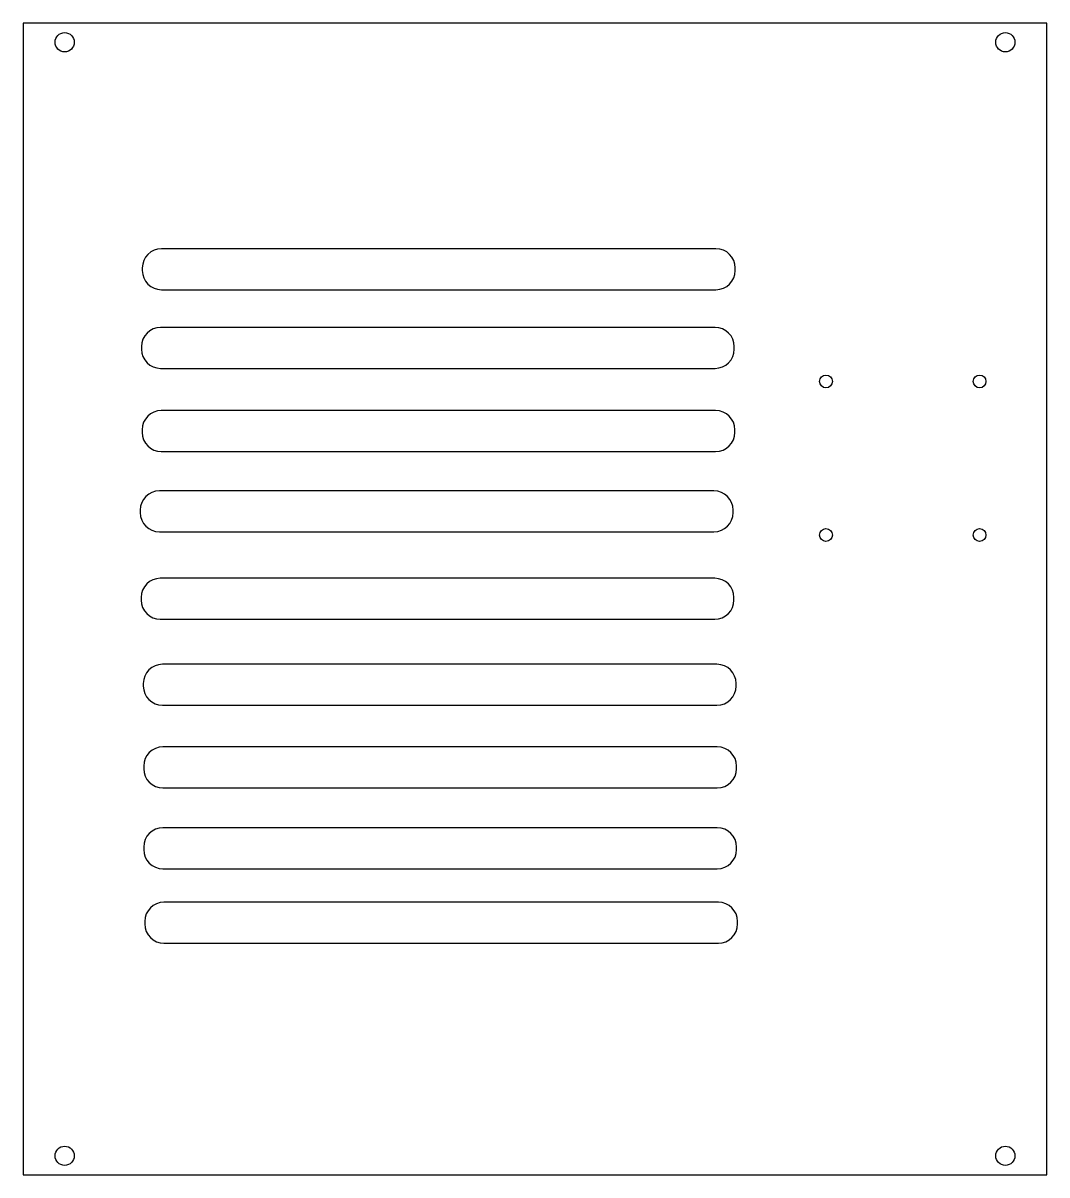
# Model space of a CAD drawing. Header units: millimetres. Extents: x 2510 to 2670, y -81 to 99.
import ezdxf

# ---------------------------------------------------------------- set-up
doc = ezdxf.new("R2010")
doc.units = ezdxf.units.MM

msp = doc.modelspace()

# ---------------------------------------------------------------- linework, layer by layer
at = {"color": 7, "linetype": 'Continuous', "lineweight": 25}
for p, q in [((2670.07, 99.17), (2510.07, 99.17)), ((2510.07, 99.17), (2510.07, -80.83)), ((2670.07, -80.83), (2670.07, 99.17)), ((2618.35, 63.91), (2531.71, 63.91)), ((2528.71, 60.91), (2528.71, 60.51)), ((2621.35, 60.51), (2621.35, 60.91)), ((2531.71, 57.51), (2618.35, 57.51)), ((2618.21, 51.61), (2531.57, 51.61)), ((2528.57, 48.61), (2528.57, 48.21)), ((2621.21, 48.21), (2621.21, 48.61)), ((2531.57, 45.21), (2618.21, 45.21)), ((2618.3, 38.62), (2531.67, 38.62)), ((2528.67, 35.62), (2528.67, 35.21)), ((2621.3, 35.21), (2621.3, 35.62)), ((2531.67, 32.21), (2618.3, 32.21)), ((2618.02, 26.07), (2531.38, 26.07)), ((2528.38, 23.07), (2528.38, 22.67)), ((2621.02, 22.67), (2621.02, 23.07)), ((2531.38, 19.67), (2618.02, 19.67)), ((2618.16, 12.41), (2531.52, 12.41)), ((2528.52, 9.41), (2528.52, 9.01)), ((2621.16, 9.01), (2621.16, 9.41)), ((2531.52, 6.01), (2618.16, 6.01)), ((2618.5, -1.03), (2531.86, -1.03)), ((2528.86, -4.03), (2528.86, -4.43)), ((2621.5, -4.43), (2621.5, -4.03)), ((2531.86, -7.43), (2618.5, -7.43)), ((2618.56, -13.94), (2531.92, -13.94)), ((2528.92, -16.94), (2528.92, -17.34)), ((2621.56, -17.34), (2621.56, -16.94)), ((2531.92, -20.34), (2618.56, -20.34)), ((2618.56, -26.58), (2531.92, -26.58)), ((2528.92, -29.58), (2528.92, -29.98)), ((2621.56, -29.98), (2621.56, -29.58)), ((2531.92, -32.98), (2618.56, -32.98)), ((2618.72, -38.21), (2532.09, -38.21)), ((2529.09, -41.21), (2529.09, -41.61)), ((2621.72, -41.61), (2621.72, -41.21)), ((2532.09, -44.61), (2618.72, -44.61)), ((2510.07, -80.83), (2670.07, -80.83))]:
    msp.add_line(p, q, dxfattribs=at)
for centre, radius in [((2516.57, 96.17), 1.5), ((2663.57, 96.17), 1.5), ((2635.54, 43.17), 1), ((2659.54, 43.17), 1), ((2635.54, 19.17), 1), ((2659.54, 19.17), 1), ((2516.57, -77.83), 1.5), ((2663.57, -77.83), 1.5)]:
    msp.add_circle(centre, radius, dxfattribs=at)
for centre, start, end in [((2531.71, 60.91), 90, 180), ((2618.35, 60.91), 360, 90), ((2531.71, 60.51), 180, 270), ((2618.35, 60.51), 270, 0), ((2531.57, 48.61), 90, 180), ((2618.21, 48.61), 0, 90), ((2531.57, 48.21), 180, 270), ((2618.21, 48.21), 270, 0), ((2531.67, 35.62), 90, 180), ((2618.3, 35.62), 0, 90), ((2531.67, 35.21), 180, 270), ((2618.3, 35.21), 270, 0), ((2531.38, 23.07), 90, 180), ((2618.02, 23.07), 0, 90), ((2531.38, 22.67), 180, 270), ((2618.02, 22.67), 270, 0), ((2531.52, 9.41), 90, 180), ((2618.16, 9.41), 0, 90), ((2531.52, 9.01), 180, 270), ((2618.16, 9.01), 270, 0), ((2531.86, -4.03), 90, 180), ((2618.5, -4.03), 0, 90), ((2531.86, -4.43), 180, 270), ((2618.5, -4.43), 270, 0), ((2531.92, -16.94), 90, 180), ((2618.56, -16.94), 0, 90), ((2531.92, -17.34), 180, 270), ((2618.56, -17.34), 270, 0), ((2531.92, -29.58), 90, 180), ((2618.56, -29.58), 0, 90), ((2531.92, -29.98), 180, 270), ((2618.56, -29.98), 270, 0), ((2532.09, -41.21), 90, 180), ((2618.72, -41.21), 0, 90), ((2532.09, -41.61), 180, 270), ((2618.72, -41.61), 270, 0)]:
    msp.add_arc(centre, 3, start, end, dxfattribs=at)

doc.saveas('drawing.dxf')
